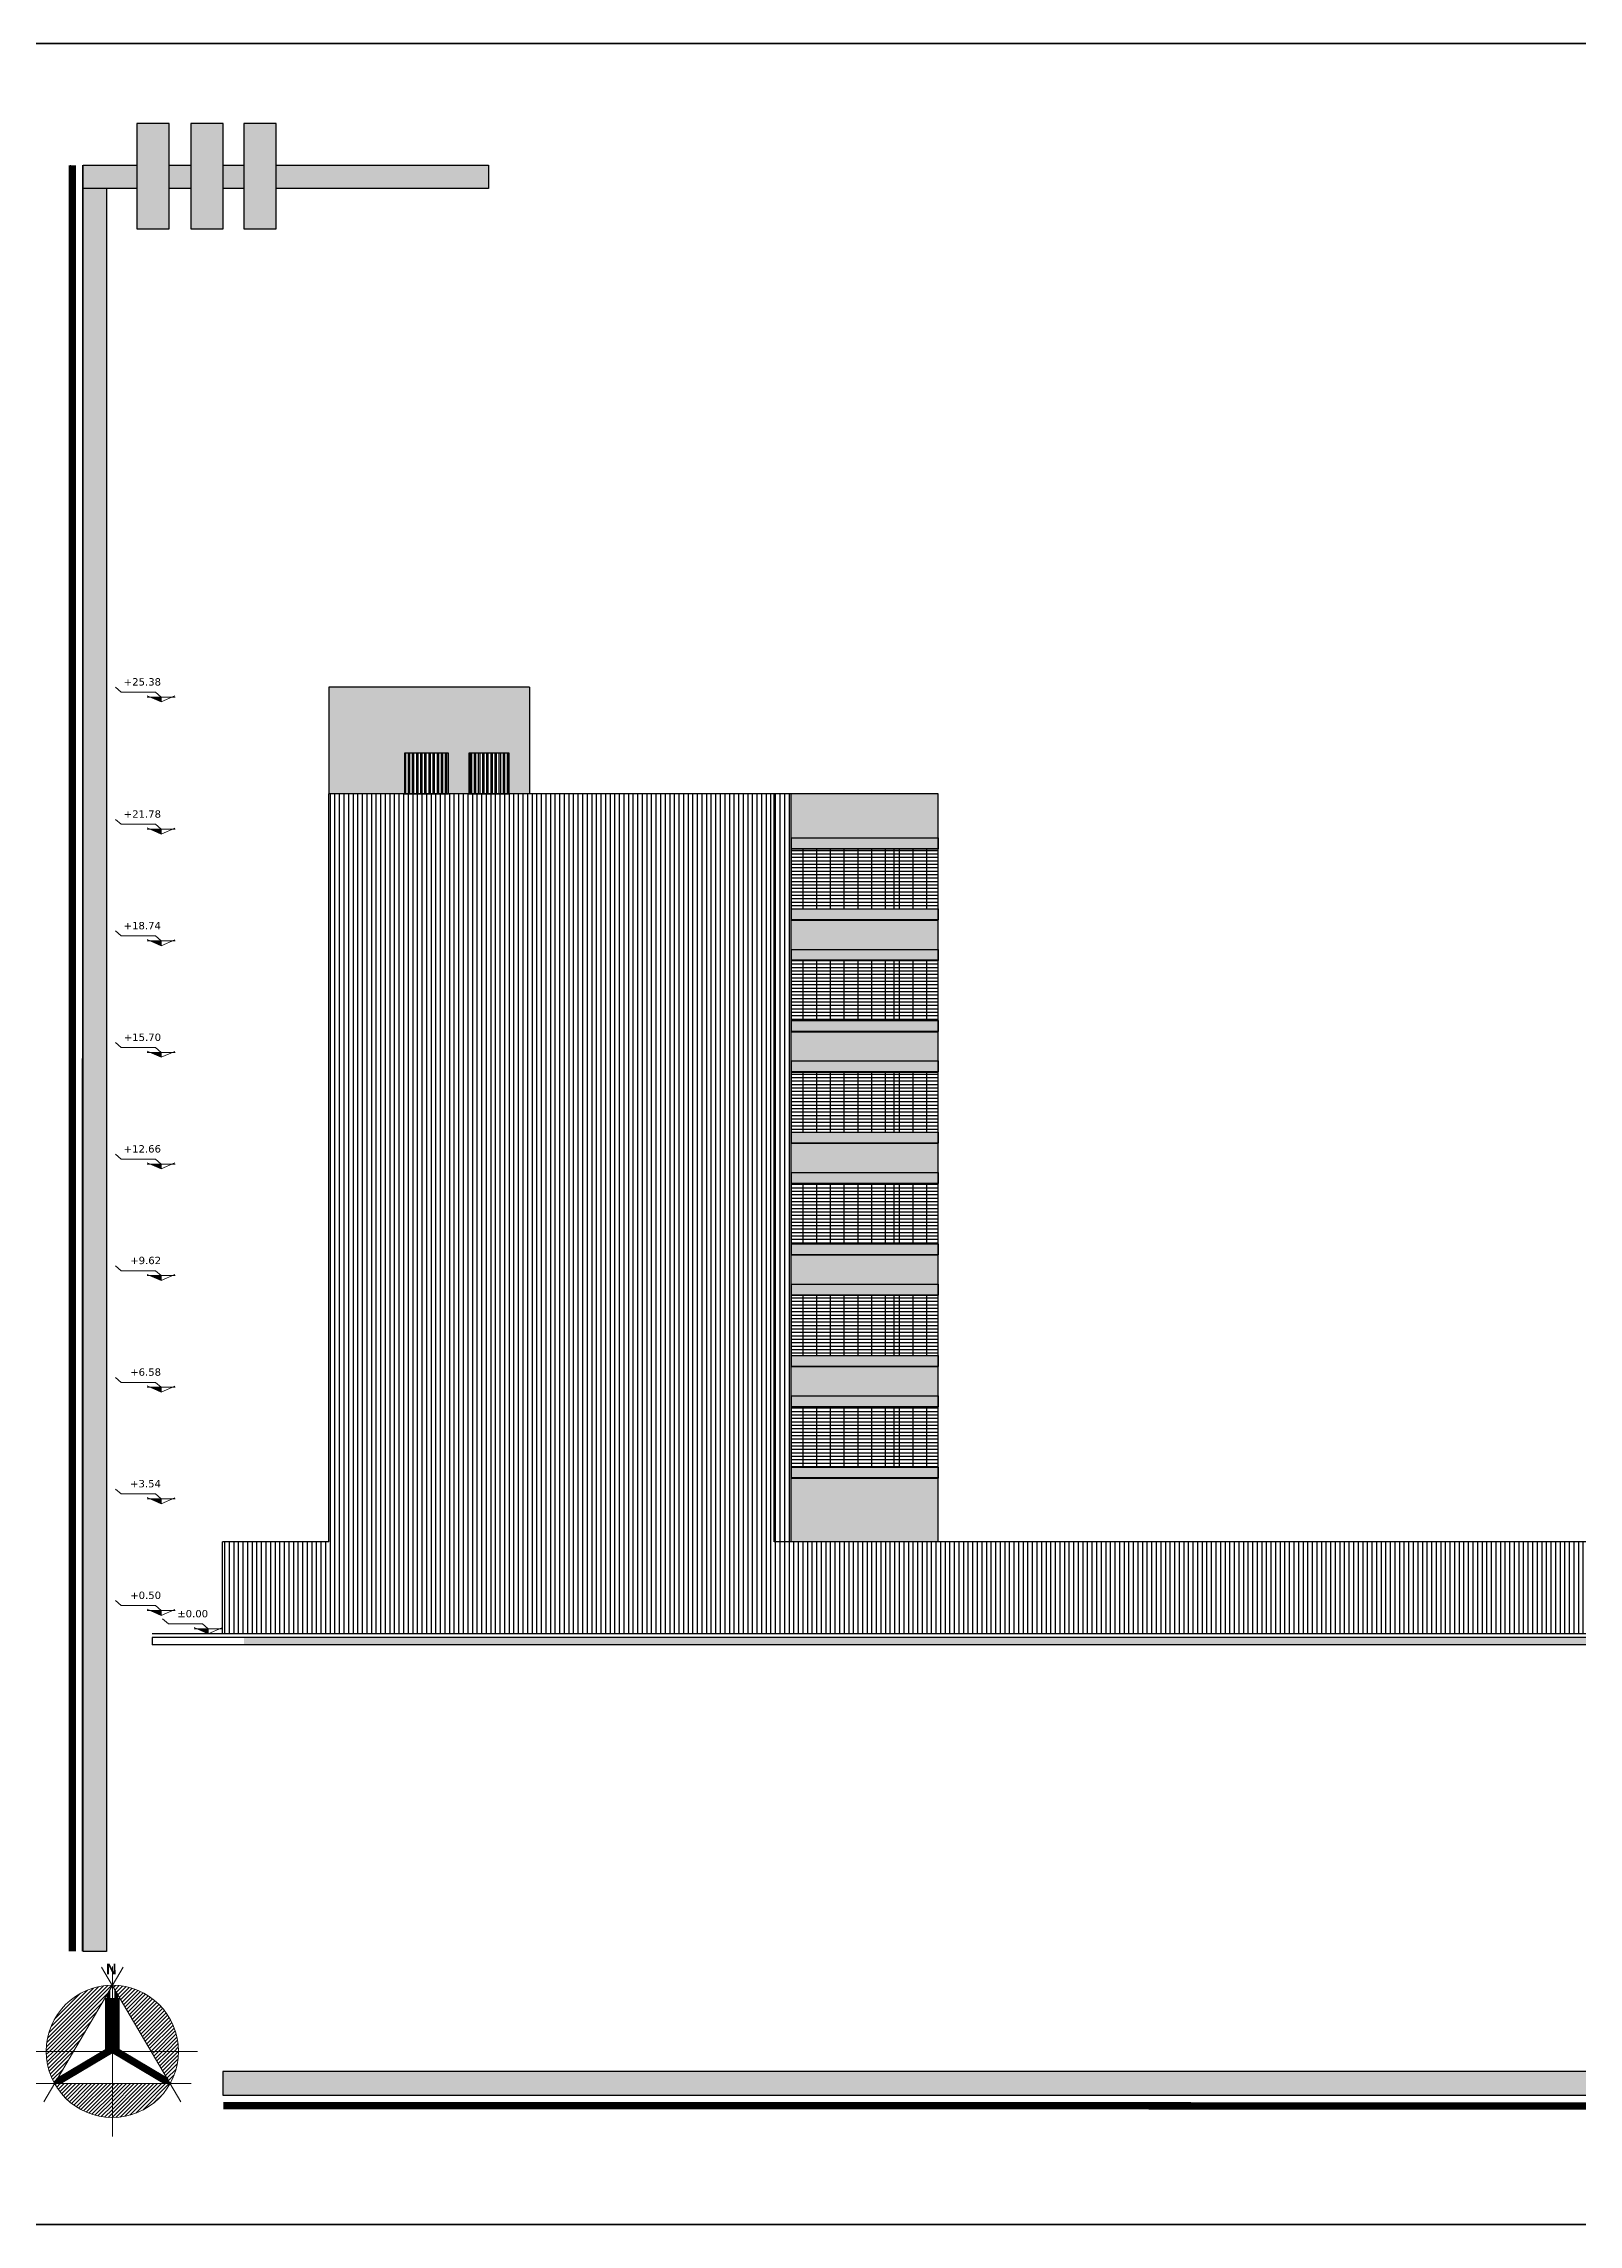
# Model space of a CAD drawing. Header units: inches. Extents: x 70 to 1974, y -315 to 363.
# Drawn here: x 1808.2 to 1850, y 176.2 to 235.6 of the extents above; entities that cross this region are included whole.
import ezdxf

# ---------------------------------------------------------------- set-up
doc = ezdxf.new("R2010")
doc.units = ezdxf.units.IN
doc.header["$MEASUREMENT"] = 0
doc.layers.add('3', color=244, linetype='Continuous', lineweight=20)
for name, color, linetype in [('7', 7, 'Continuous'), ('elev', 8, 'Continuous'), ('HATCH', 253, 'Continuous'), ('TEXT', 252, 'Continuous')]:
    doc.layers.add(name, color=color, linetype=linetype)
doc.layers.add('moble', color=7, linetype='Continuous', lineweight=5, true_color=0x32414e)
doc.styles.add('ROMANTICBOLD', font='romb____.pfb')
doc.styles.add('STYLE7', font='verdana.ttf')
pattern_1 = [(90, (739.25296, 119.30438), (-0.125, 0), [])]
pattern_2 = [(45, (-418.66484, -188.00634), (-0.0265215, 0.0265215), [])]

# ---------------------------------------------------------------- blocks, each defined once
blk = doc.blocks.new('89')
at = {"layer": 'moble', "linetype": 'ByBlock'}
h = blk.add_hatch(color=8, dxfattribs=at)
h.dxf.hatch_style = 1
h.paths.add_polyline_path([(0.148, -0.134), (-0.156, -0.134), (-0.156, -0.267)])
at = {"layer": 'moble', "color": 8, "linetype": 'ByBlock'}
for p, q in [((-0.156, -0.134), (0, 0)), ((0, 0), (0.933, 0)), ((0.933, 0), (1.09, 0.134)), ((-0.53, -0.134), (0.233, -0.134)), ((-0.156, -0.267), (-0.528, -0.105)), ((-0.156, -0.267), (0.227, -0.099)), ((-0.156, -0.267), (-0.156, -0.134))]:
    blk.add_line(p, q, dxfattribs=at)
blk = doc.blocks.new('n7')
h = blk.add_hatch(color=25)
h.dxf.hatch_style = 1
h.paths.add_polyline_path([(1093.303, 79.496), (1089.302, 79.496), (1089.302, 79.196), (1093.303, 79.196)])
h.paths.add_polyline_path([(1093.303, 77.556), (1089.302, 77.556), (1089.302, 77.256), (1093.303, 77.256)])
at = {"layer": 'HATCH', "true_color": 0x5e2821}
h = blk.add_hatch(dxfattribs=at)
h.set_pattern_fill('GRATE', color=19, scale=3)
h.paths.add_polyline_path([(1092.101, 79.196), (1089.302, 79.196), (1089.302, 77.556), (1092.101, 77.556)])
h = blk.add_hatch(dxfattribs=at)
h.set_pattern_fill('GRATE', color=19, scale=3)
h.paths.add_polyline_path([(1093.303, 79.196), (1092.101, 79.196), (1092.101, 77.556), (1093.303, 77.556)])
for p, q in [((1089.302, 79.496), (1093.303, 79.496)), ((1089.302, 79.496), (1089.302, 79.196)), ((1089.302, 79.196), (1093.303, 79.196)), ((1093.303, 79.496), (1093.303, 79.196)), ((1089.302, 77.556), (1093.303, 77.556)), ((1089.302, 77.556), (1089.302, 77.256)), ((1089.302, 77.256), (1093.303, 77.256)), ((1093.303, 77.556), (1093.303, 77.256))]:
    blk.add_line(p, q)
at = {"const_width": 0.05}
for points in [[(1093.303, 79.196), (1089.302, 79.196)], [(1093.303, 77.256), (1089.302, 77.256)]]:
    blk.add_lwpolyline(points, dxfattribs=at)
blk.add_lwpolyline([(1092.101, 79.196), (1089.302, 79.196), (1089.302, 77.556), (1092.101, 77.556)], close=True)
blk = doc.blocks.new('k2')
at = {"true_color": 0x636466}
h = blk.add_hatch(color=251, dxfattribs=at)
h.dxf.hatch_style = 1
h.paths.add_polyline_path([(-418.33, -162.319), (-419.061, -162.319), (-419.061, -162.634), (-418.33, -162.634)])
h.paths.add_polyline_path([(-417.594, -162.319), (-417.892, -162.319), (-417.892, -162.634), (-417.594, -162.634)])
h.paths.add_polyline_path([(-416.874, -162.319), (-417.156, -162.319), (-417.156, -162.634), (-416.874, -162.634)])
h = blk.add_hatch(color=251, dxfattribs=at)
h.dxf.hatch_style = 1
h.paths.add_polyline_path([(-419.061, -186.645), (-418.746, -186.645), (-418.747, -162.334), (-419.061, -162.334), (-419.06, -163.026)])
h = blk.add_hatch(color=251, dxfattribs=at)
h.dxf.hatch_style = 1
h.paths.add_polyline_path([(-392.775, -162.319), (-392.775, -162.633), (-388.73, -162.633), (-388.73, -162.319), (-389.422, -162.319)])
h.paths.add_polyline_path([(-413.542, -162.633), (-413.542, -162.319), (-416.436, -162.319), (-416.436, -162.634)])
h = blk.add_hatch(color=251, dxfattribs=at)
h.dxf.hatch_style = 1
h.paths.add_polyline_path([(-380.834, -188.283), (-390.16, -188.278), (-417.159, -188.282), (-417.159, -188.597), (-380.834, -188.597)])
at = {"layer": '3'}
h = blk.add_hatch(color=256, dxfattribs=at)
h.dxf.hatch_style = 1
h.paths.add_polyline_path([(-417.892, -161.751), (-418.33, -161.751), (-418.33, -163.185), (-417.892, -163.185)])
h.paths.add_polyline_path([(-417.156, -161.751), (-417.594, -161.751), (-417.594, -163.185), (-417.156, -163.185)])
h.paths.add_polyline_path([(-416.436, -161.751), (-416.874, -161.751), (-416.874, -163.185), (-416.436, -163.185)])
h = blk.add_hatch(dxfattribs=at)
h.set_pattern_fill('ANSI31', color=256, scale=0.300057)
h.set_pattern_definition(pattern_2)
h.paths.add_polyline_path([(-418.665, -187.106), (-419.194, -188.006), (-419.565, -188.006, -0.414214)])
h = blk.add_hatch(dxfattribs=at)
h.set_pattern_fill('ANSI31', color=256, scale=0.300057)
h.set_pattern_definition(pattern_2)
h.paths.add_polyline_path([(-418.665, -187.106), (-418.135, -188.006), (-417.765, -188.006, 0.414214)])
h = blk.add_hatch(dxfattribs=at)
h.set_pattern_fill('ANSI31', color=256, scale=0.300057)
h.set_pattern_definition(pattern_2)
h.paths.add_polyline_path([(-419.194, -188.006), (-419.565, -188.006, 0.127479), (-419.452, -188.444)])
h = blk.add_hatch(dxfattribs=at)
h.set_pattern_fill('ANSI31', color=256, scale=0.300057)
h.set_pattern_definition(pattern_2)
h.paths.add_polyline_path([(-418.135, -188.006), (-417.765, -188.006, -0.127479), (-417.878, -188.444)])
h = blk.add_hatch(dxfattribs=at)
h.set_pattern_fill('ANSI31', color=256, scale=0.300057)
h.set_pattern_definition(pattern_2)
h.paths.add_polyline_path([(-418.665, -188.444), (-419.452, -188.444, 0.272353), (-418.665, -188.907)])
h = blk.add_hatch(dxfattribs=at)
h.set_pattern_fill('ANSI31', color=256, scale=0.300057)
h.set_pattern_definition(pattern_2)
h.paths.add_polyline_path([(-417.878, -188.444), (-418.665, -188.444), (-418.665, -188.907, 0.272353)])
for p, q in [((-413.542, -162.319), (-413.542, -162.634)), ((-418.745, -162.634), (-418.745, -186.645)), ((-417.159, -188.602), (-380.834, -188.602))]:
    blk.add_line(p, q)
for points in [[(-378.629, -190.362), (-420.633, -190.362), (-420.633, -160.662), (-378.629, -160.662)], [(-420.633, -160.662), (-378.629, -160.662), (-378.629, -190.362), (-420.633, -190.362)], [(-378.629, -190.362), (-378.629, -160.662), (-420.633, -160.662), (-420.633, -190.362)], [(-417.892, -161.751), (-418.33, -161.751), (-418.33, -163.185), (-417.892, -163.185)], [(-417.156, -161.751), (-417.594, -161.751), (-417.594, -163.185), (-417.156, -163.185)], [(-416.436, -161.751), (-416.874, -161.751), (-416.874, -163.185), (-416.436, -163.185)], [(-417.159, -188.602), (-380.834, -188.602), (-380.834, -188.278), (-417.159, -188.278)]]:
    blk.add_lwpolyline(points, close=True)
for points in [[(-418.33, -162.634), (-419.061, -162.634), (-419.061, -162.319), (-418.33, -162.319)], [(-418.745, -162.634), (-418.745, -186.645), (-419.061, -186.645), (-419.061, -162.319), (-418.745, -162.319)], [(-417.892, -162.319), (-417.594, -162.319)], [(-417.156, -162.319), (-416.874, -162.319)], [(-416.436, -162.319), (-413.542, -162.319)], [(-417.594, -162.634), (-417.892, -162.634)], [(-416.874, -162.634), (-417.156, -162.634)], [(-413.542, -162.634), (-416.436, -162.634)]]:
    blk.add_lwpolyline(points)
for p, q in [((-419.236, -162.319), (-419.236, -162.922)), ((-419.598, -188.692), (-418.519, -186.858)), ((-418.811, -186.858), (-417.732, -188.692)), ((-418.665, -189.164), (-418.665, -186.849)), ((-418.588, -188.052), (-418.588, -187.28)), ((-417.507, -188.006), (-419.822, -188.006)), ((-417.593, -188.444), (-419.736, -188.444)), ((-419.404, -188.415), (-419.452, -188.444))]:
    blk.add_line(p, q, dxfattribs=at)
at = {"layer": '3', "const_width": 0.1}
for points in [[(-419.208, -186.642), (-419.208, -162.319)], [(-419.208, -186.642), (-419.208, -162.319)], [(-419.404, -188.415), (-418.716, -188.006), (-418.716, -187.28)], [(-417.926, -188.415), (-418.613, -188.006), (-418.613, -187.28)], [(-380.834, -188.753), (-417.155, -188.745)]]:
    blk.add_lwpolyline(points, dxfattribs=at)
at = {"layer": '3'}
blk.add_circle((-418.665, -188.006), 0.9, dxfattribs=at)
for points in [[(-418.742, -187.237), (-418.742, -187.28), (-418.691, -187.15), (-418.691, -187.28)], [(-418.588, -187.237), (-418.588, -187.28), (-418.639, -187.15), (-418.639, -187.28)], [(-419.425, -188.398), (-419.417, -188.393), (-419.452, -188.444), (-419.404, -188.415)], [(-419.39, -188.437), (-419.401, -188.444), (-419.404, -188.415), (-419.452, -188.444)], [(-417.939, -188.437), (-417.928, -188.444), (-417.926, -188.415), (-417.878, -188.444)], [(-417.905, -188.398), (-417.913, -188.393), (-417.878, -188.444), (-417.926, -188.415)]]:
    blk.add_solid(points, dxfattribs=at)
at = {"layer": '7', "lineweight": 30}
blk.add_line((-419.072, -186.642), (-419.069, -162.319), dxfattribs=at)
at = {"layer": '3', "style": 'ROMANTICBOLD'}
blk.add_text(' N ', height=0.1452, rotation=0.0289, dxfattribs=at).set_placement((-418.803, -186.957))

msp = doc.modelspace()

# ---------------------------------------------------------------- hatches: boundary and pattern name
at = {"true_color": 0xc2b093}
h = msp.add_hatch(color=253, dxfattribs=at)
h.dxf.hatch_style = 1
h.paths.add_polyline_path([(1821.42921, 218.10014), (1815.96146, 218.10014), (1815.96146, 215.20014), (1818.01693, 215.20014), (1818.01693, 216.30014), (1819.21693, 216.30014), (1819.21693, 215.20014), (1819.77307, 215.20014), (1819.77307, 216.30014), (1820.87307, 216.30014), (1820.87307, 215.20014), (1821.42921, 215.20014)])
at = {"true_color": 0x636466}
h = msp.add_hatch(dxfattribs=at)
h.set_pattern_fill('ANSI31', color=251, angle=45)
h.set_pattern_definition(pattern_1)
h.paths.add_polyline_path([(1828.5554, 215.20014), (1815.96146, 215.20014), (1815.96146, 192.32014), (1867.55821, 192.32014), (1867.55821, 217.22014), (1852.67396, 217.22014), (1852.67396, 194.82014), (1828.5554, 194.82014)])
at = {"true_color": 0xc2b093}
h = msp.add_hatch(color=253, dxfattribs=at)
h.dxf.hatch_style = 1
h.paths.add_polyline_path([(1832.55576, 215.20014), (1828.5554, 215.20014), (1828.5554, 214.00014), (1832.55576, 214.00014)])
h.paths.add_polyline_path([(1832.55576, 211.76014), (1828.5554, 211.76014), (1828.5554, 210.96014), (1832.55576, 210.96014)])
h.paths.add_polyline_path([(1832.55576, 208.72014), (1828.5554, 208.72014), (1828.5554, 207.92014), (1832.55576, 207.92014)])
h.paths.add_polyline_path([(1832.55576, 205.68014), (1828.5554, 205.68014), (1828.5554, 204.88014), (1832.55576, 204.88014)])
h.paths.add_polyline_path([(1832.55576, 202.64014), (1828.5554, 202.64014), (1828.5554, 201.84014), (1832.55576, 201.84014)])
h.paths.add_polyline_path([(1832.55576, 199.60014), (1828.5554, 199.60014), (1828.5554, 198.80014), (1832.55576, 198.80014)])
h.paths.add_polyline_path([(1832.55576, 196.56014), (1828.5554, 196.56014), (1828.5554, 194.82014), (1832.55576, 194.82014)])
at = {"true_color": 0x636466}
h = msp.add_hatch(dxfattribs=at)
h.set_pattern_fill('ANSI31', color=251, angle=45)
h.set_pattern_definition(pattern_1)
h.paths.add_polyline_path([(1815.96146, 194.82014), (1813.06146, 194.82014), (1813.06146, 192.32014), (1815.96146, 192.32014)])
h = msp.add_hatch(color=256)
h.dxf.hatch_style = 1
h.paths.add_polyline_path([(1883.13776, 192.22014), (1813.64676, 192.22014), (1813.64676, 192.02014), (1883.13776, 192.02014)])
at = {"layer": 'elev'}
h = msp.add_hatch(dxfattribs=at)
h.set_pattern_fill('ANSI32', color=256, scale=0.3, angle=45)
h.set_pattern_definition([(90, (739.25296, 119.30438), (-0.1125, 0), []), (90, (739.29046, 119.34188), (-0.1125, 0), [])])
h.paths.add_polyline_path([(1819.21693, 216.30014), (1818.01693, 216.30014), (1818.01693, 215.20014), (1819.21693, 215.20014)])
h.paths.add_polyline_path([(1820.87307, 216.30014), (1819.77307, 216.30014), (1819.77307, 215.20014), (1820.87307, 215.20014)])

# ---------------------------------------------------------------- linework, layer by layer
for p, q in [((1821.42921, 218.10014), (1815.96146, 218.10014)), ((1815.96146, 218.10014), (1815.96146, 215.20014)), ((1821.42921, 218.10014), (1821.42921, 215.20014)), ((1815.96146, 194.82014), (1815.96146, 215.20014)), ((1832.55576, 215.20014), (1815.96146, 215.20014)), ((1828.08787, 194.82014), (1828.08787, 215.20014)), ((1828.5554, 194.82014), (1828.5554, 215.20014)), ((1832.55576, 194.82014), (1832.55576, 215.20014)), ((1813.06146, 192.32014), (1813.06146, 194.82014)), ((1815.96146, 194.82014), (1813.06146, 194.82014)), ((1852.67396, 194.82014), (1828.08787, 194.82014)), ((1880.63776, 192.32014), (1811.14676, 192.32014)), ((1880.63776, 192.22014), (1811.14676, 192.22014)), ((1811.14676, 192.22014), (1811.14676, 192.02014)), ((1880.63776, 192.02014), (1811.14676, 192.02014))]:
    msp.add_line(p, q)
for points in [[(1819.21693, 216.30014), (1818.01693, 216.30014), (1818.01693, 215.20014), (1819.21693, 215.20014)], [(1820.87307, 216.30014), (1819.77307, 216.30014), (1819.77307, 215.20014), (1820.87307, 215.20014)]]:
    msp.add_lwpolyline(points, close=True)

# ---------------------------------------------------------------- block references
at = {"xscale": 1.999999891746034, "yscale": 1.999999891746034, "zscale": 1.999999891746034}
msp.add_blockref('k2', (2647.3935, 556.95615), dxfattribs=at)
for p in [(739.25296, 134.50438), (739.25296, 131.46438), (739.25296, 128.42438), (739.25296, 125.38438), (739.25296, 122.34438), (739.25296, 119.30438)]:
    msp.add_blockref('n7', p)
at = {"layer": 'moble', "linetype": 'Continuous', "ltscale": 0.8, "xscale": -1}
for p in [(1811.24093, 217.96718), (1811.24093, 217.96718), (1811.24093, 217.96718), (1811.24093, 214.36718), (1811.24093, 214.36718), (1811.24093, 214.36718), (1811.24093, 211.32718), (1811.24093, 211.32718), (1811.24093, 211.32718), (1811.24093, 208.28718), (1811.24093, 208.28718), (1811.24093, 208.28718), (1811.24093, 205.24718), (1811.24093, 205.24718), (1811.24093, 205.24718), (1811.24093, 202.20718), (1811.24093, 202.20718), (1811.24093, 202.20718), (1811.24093, 199.16718), (1811.24093, 199.16718), (1811.24093, 199.16718), (1811.24093, 196.12718), (1811.24093, 196.12718), (1811.24093, 196.12718), (1811.24093, 193.08718), (1811.24093, 193.08718), (1811.24093, 193.08718), (1812.52184, 192.58718), (1812.52184, 192.58718), (1812.52184, 192.58718)]:
    msp.add_blockref('89', p, dxfattribs=at)

# ---------------------------------------------------------------- texts
at = {"layer": 'TEXT', "linetype": 'Continuous', "ltscale": 0.03, "style": 'STYLE7'}
for s, p in [('+25.38', (1810.37407, 218.14692)), ('+21.78', (1810.37407, 214.54692)), ('+18.74', (1810.37098, 211.50692)), ('+15.70', (1810.37582, 208.46692)), ('+12.66', (1810.37259, 205.42692)), ('+9.62', (1810.55043, 202.38692)), ('+6.58', (1810.54895, 199.34692)), ('+3.54', (1810.54586, 196.30692)), ('+0.50', (1810.5507, 193.26692)), ('%%P0.00', (1811.83094, 192.76692)), ('%%P0.00', (1811.83094, 192.76692)), ('%%P0.00', (1811.83094, 192.76692))]:
    msp.add_text(s, height=0.2, dxfattribs=at).set_placement(p)

doc.saveas('drawing.dxf')
